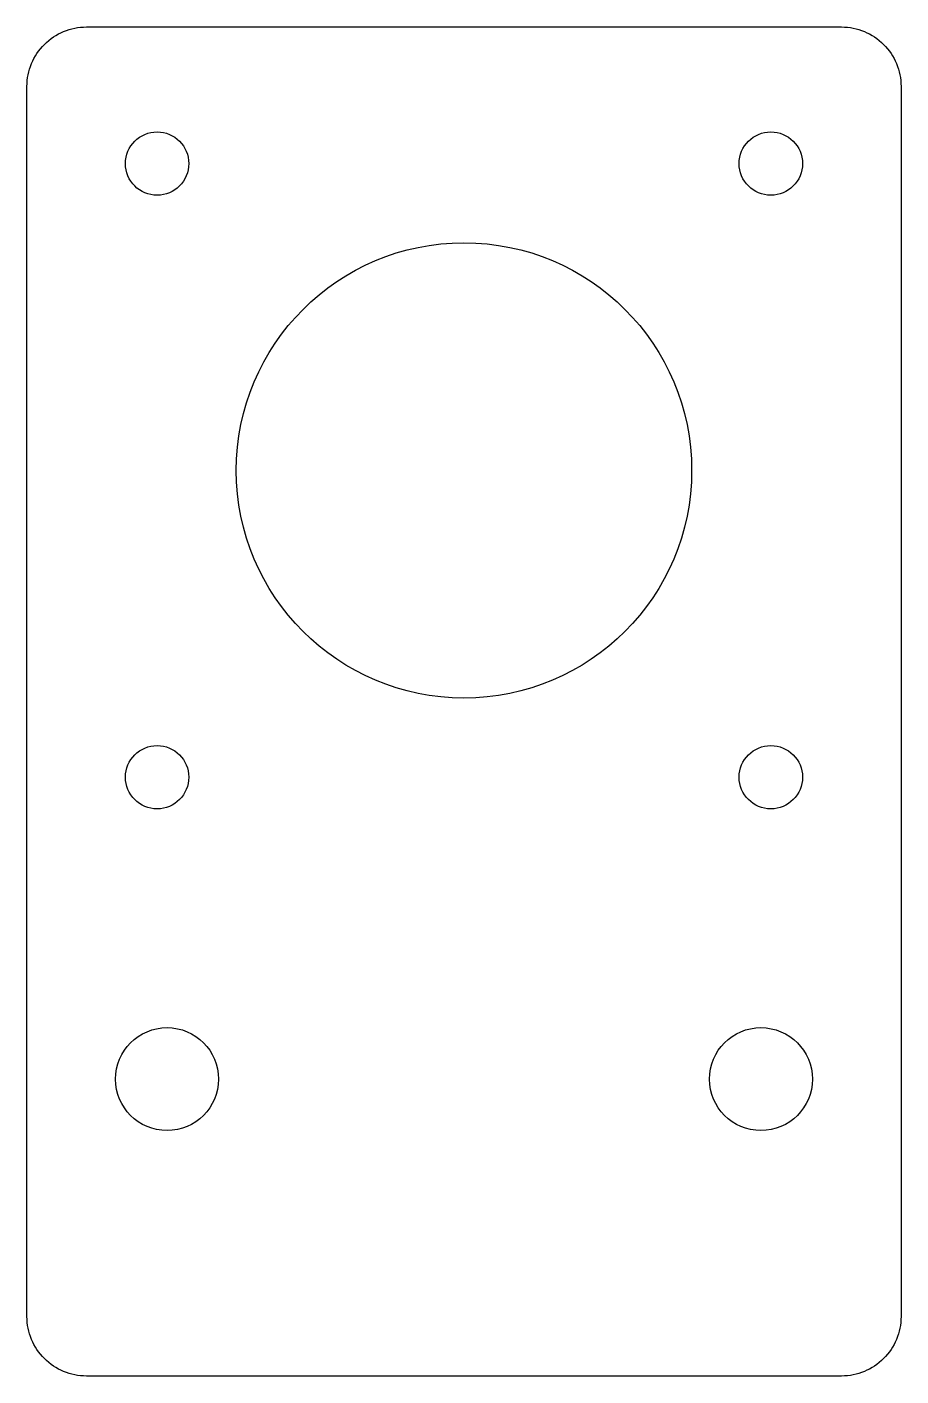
# Model space of a CAD drawing. Header units: millimetres. Extents: x 65 to 109.2, y -25.6 to 42.5.
import ezdxf

# ---------------------------------------------------------------- set-up
doc = ezdxf.new("R2010")
doc.units = ezdxf.units.MM
doc.layers.get('0').update_dxf_attribs({"linetype": 'CONTINUOUS'})

msp = doc.modelspace()

# ---------------------------------------------------------------- linework, layer by layer
msp.add_lwpolyline([(65.031, 39.52, -0.414214), (68.031, 42.52), (106.181, 42.52, -0.414214), (109.181, 39.52), (109.181, -22.63, -0.414214), (106.181, -25.63), (68.031, -25.63, -0.414214), (65.031, -22.63)], format="xyb", close=True)
for centre, radius in [((71.606, 35.62), 1.6), ((102.606, 35.62), 1.6), ((87.106, 20.12), 11.5), ((71.606, 4.62), 1.6), ((102.606, 4.62), 1.6), ((72.106, -10.63), 2.6), ((102.106, -10.63), 2.6)]:
    msp.add_circle(centre, radius)

doc.saveas('drawing.dxf')
